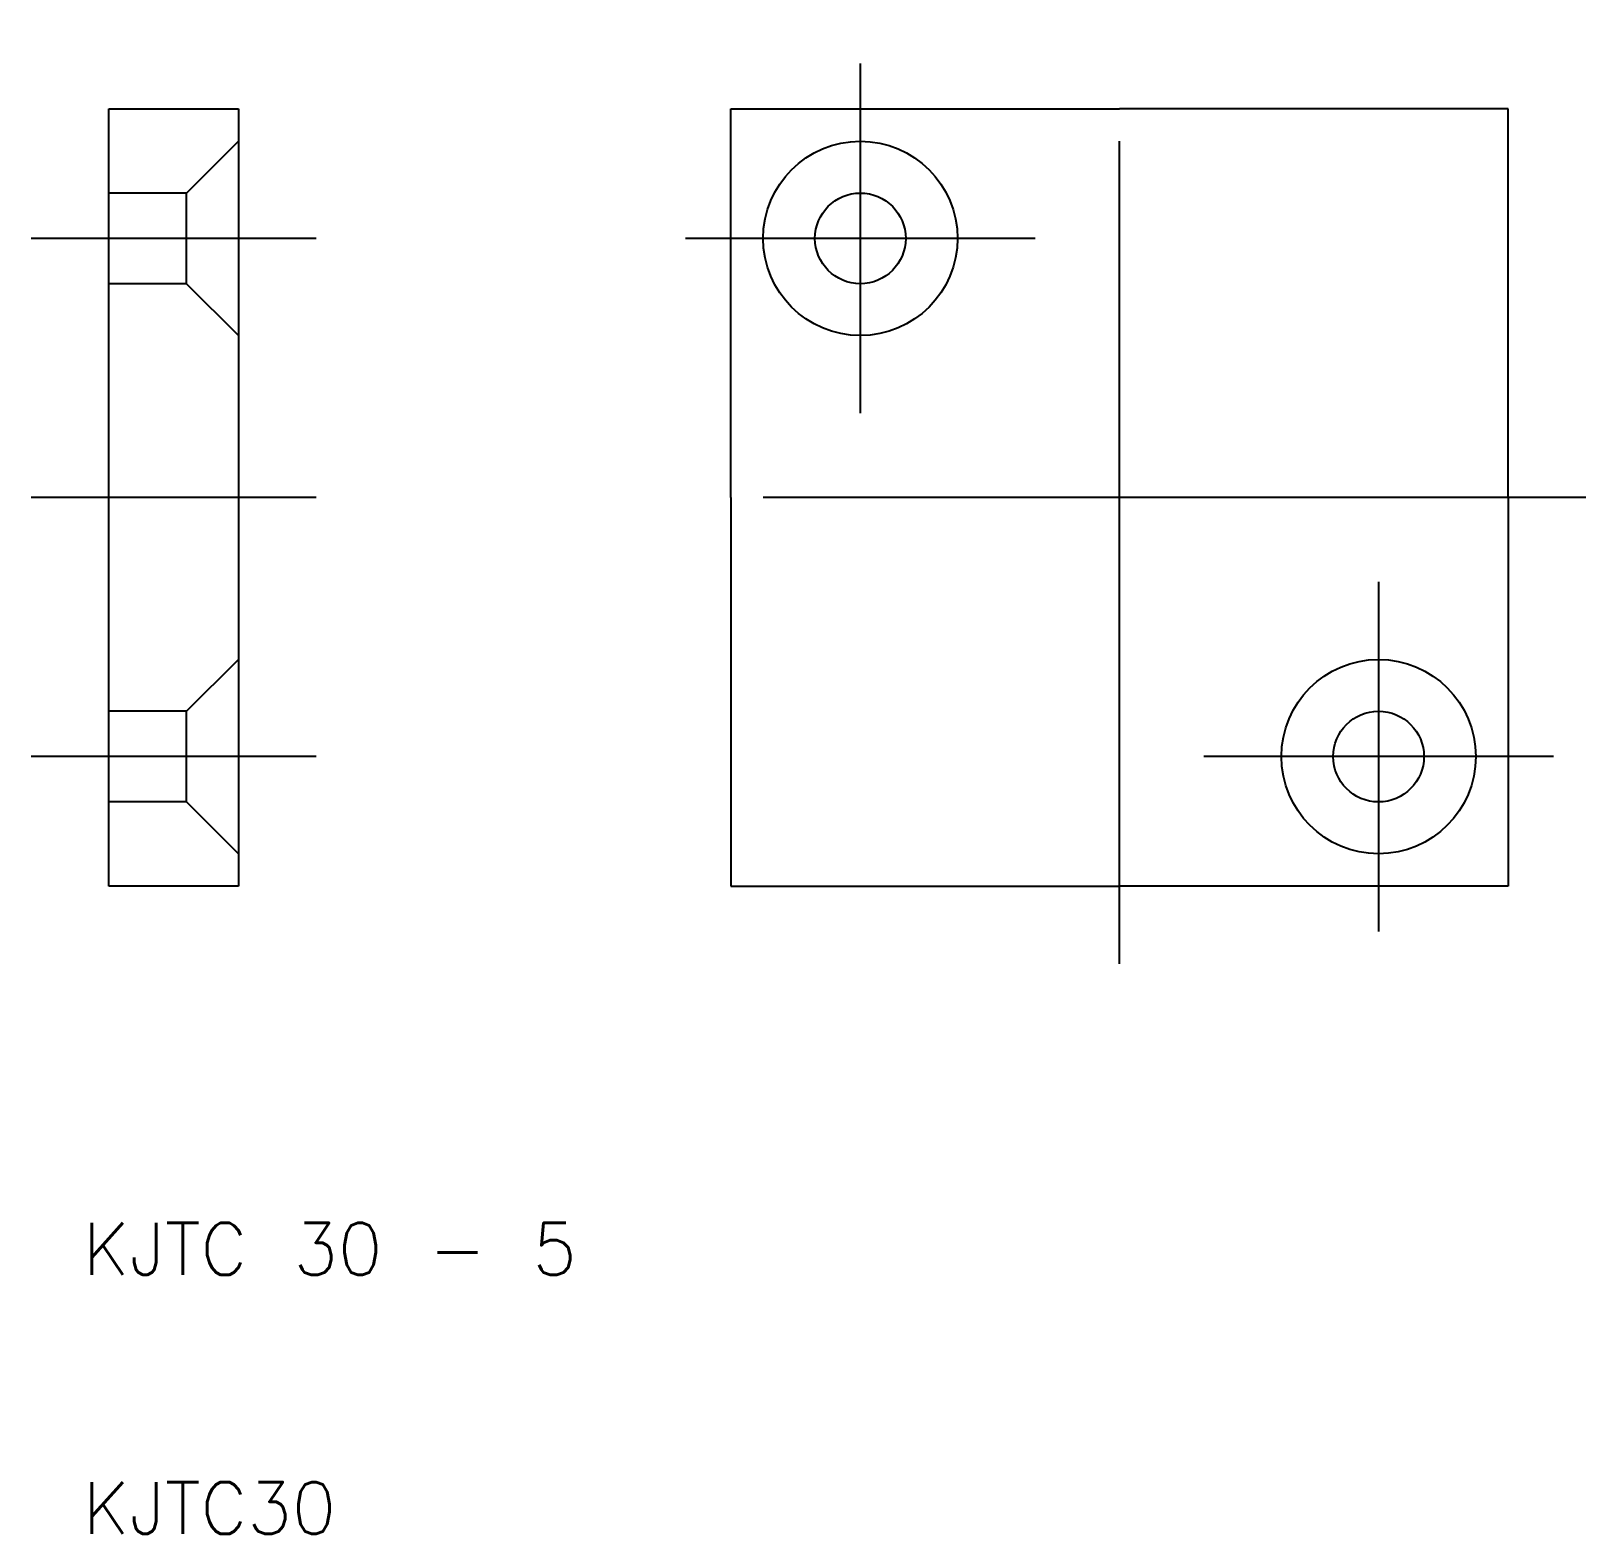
# Model space of a CAD drawing. Extents: x 8 to 68, y 10 to 68.
import ezdxf

# ---------------------------------------------------------------- set-up
doc = ezdxf.new("R2010")
doc.units = 0
doc.linetypes.add('CENTER', pattern=[50.8, 31.75, -6.35, 6.35, -6.35])
doc.linetypes.add('DASHED', pattern=[19.05, 12.7, -6.35])
doc.layers.get('0').update_dxf_attribs({"linetype": 'CONTINUOUS'})
doc.layers.add('CENTER', color=1, linetype='CENTER')
doc.styles.get("Standard").update_dxf_attribs({"font": 'txt.shx'})

msp = doc.modelspace()

# ---------------------------------------------------------------- linework, layer by layer
for p, q in [((11, 35), (11, 65)), ((11, 65), (16, 65)), ((16, 65), (16, 35)), ((35, 50), (35, 65)), ((35, 65), (50, 65)), ((65, 65), (50, 65)), ((65, 50), (65, 65)), ((35, 50), (35, 35)), ((65, 50), (65, 35)), ((16, 35), (11, 35)), ((35, 35), (50, 35)), ((65, 35), (50, 35))]:
    msp.add_line(p, q)
at = {"color": 3, "linetype": 'DASHED'}
for p, q in [((14, 61.75), (16, 63.75)), ((14, 61.75), (11, 61.75)), ((14, 58.25), (14, 61.75)), ((14, 58.25), (11, 58.25)), ((14, 58.25), (16, 56.25)), ((14, 41.75), (16, 43.75)), ((14, 41.75), (11, 41.75)), ((14, 38.25), (14, 41.75)), ((14, 38.25), (11, 38.25)), ((14, 38.25), (16, 36.25))]:
    msp.add_line(p, q, dxfattribs=at)
for centre, radius in [((40, 60), 3.75), ((40, 60), 1.75), ((60, 40), 3.75), ((60, 40), 1.75)]:
    msp.add_circle(centre, radius)
at = {"layer": 'CENTER'}
for p, q in [((50, 32), (50, 68)), ((40, 66.75), (40, 53.25)), ((19, 60), (8, 60)), ((46.75, 60), (33.25, 60)), ((19, 50), (8, 50)), ((68, 50), (32, 50)), ((60, 46.75), (60, 33.25)), ((19, 40), (8, 40)), ((66.75, 40), (53.25, 40))]:
    msp.add_line(p, q, dxfattribs=at)

# ---------------------------------------------------------------- texts
for s, p in [('KJTC 30 - 5', (10, 20)), ('KJTC30', (10, 10))]:
    msp.add_text(s, height=2).set_placement(p)

doc.saveas('drawing.dxf')
